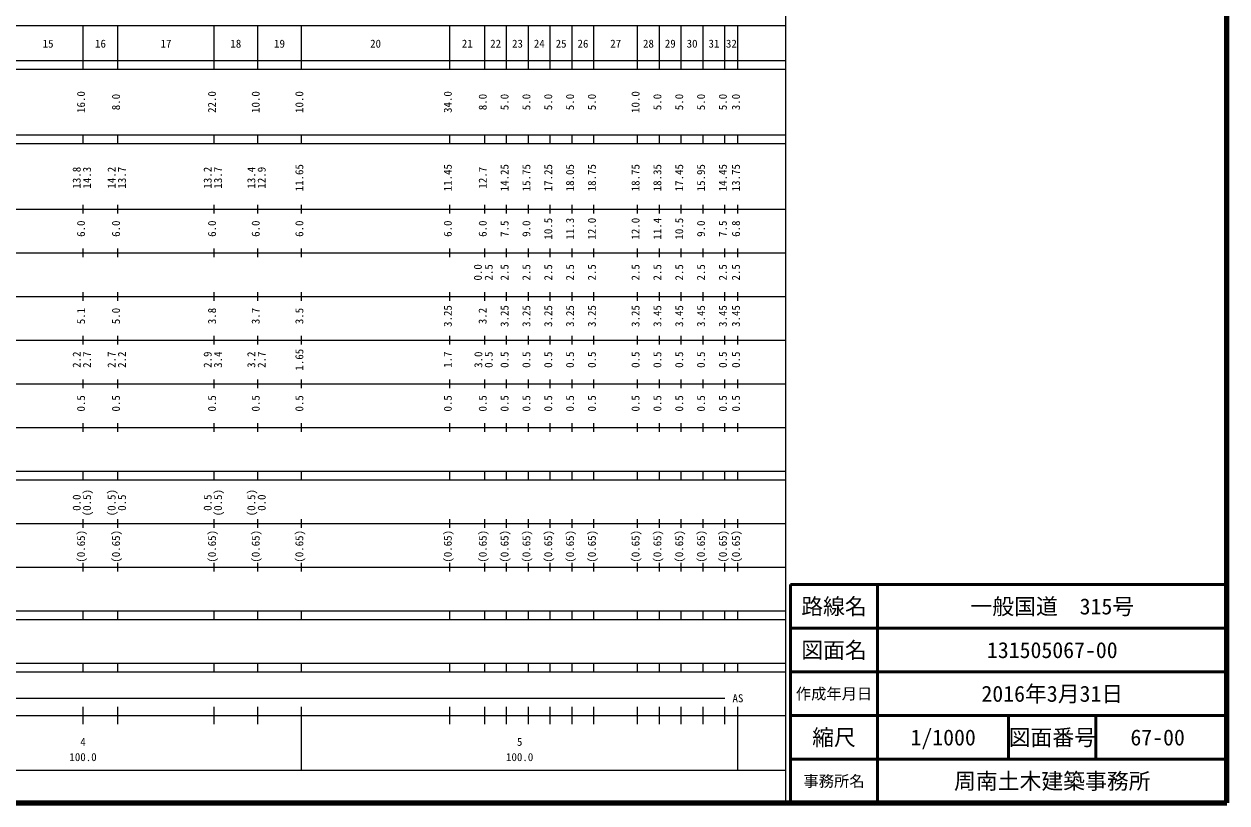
# Model space of a CAD drawing. Units: millimetres on the paper, enlarged 1000 times. Extents: x 40000 to 680000, y 20000 to 380000.
# Drawn here: x 404491 to 680000, y 20000 to 198357 of the extents above; entities that cross this region are included whole.
import ezdxf
from ezdxf.enums import TextEntityAlignment as Align

# ---------------------------------------------------------------- set-up
doc = ezdxf.new("R2010")
doc.units = ezdxf.units.MM
doc.header["$LTSCALE"] = 1000
for name, color, linetype, lineweight in [('M-TTL', 2, 'Continuous', 140), ('M-TTL-BAND', 7, 'Continuous', 25), ('M-TTL-FRAM', 2, 'Continuous', 50), ('M-TTL-LINE', 7, 'Continuous', 50)]:
    doc.layers.add(name, color=color, linetype=linetype, lineweight=lineweight)
doc.layers.add('M-TTL-TXT', color=7, linetype='Continuous')
doc.styles.add('ＭＳ ゴシック', font='')
doc.styles.get('ＭＳ ゴシック').set_extended_font_data('MS Gothic')

msp = doc.modelspace()

# ---------------------------------------------------------------- linework, layer by layer
at = {"layer": 'M-TTL'}
for p, q in [((680000, 20000), (680000, 380000)), ((40000, 20000), (680000, 20000))]:
    msp.add_line(p, q, dxfattribs=at)
at = {"layer": 'M-TTL-BAND'}
for p, q in [((579000, 20000), (579000, 370000)), ((68000, 198000), (579000, 198000)), ((418000, 188000), (418000, 198000)), ((426000, 188000), (426000, 198000)), ((448000, 188000), (448000, 198000)), ((458000, 188000), (458000, 198000)), ((468000, 188000), (468000, 198000)), ((502000, 188000), (502000, 198000)), ((510000, 188000), (510000, 198000)), ((515000, 188000), (515000, 198000)), ((520000, 188000), (520000, 198000)), ((525000, 188000), (525000, 198000)), ((530000, 188000), (530000, 198000)), ((535000, 188000), (535000, 198000)), ((545000, 188000), (545000, 198000)), ((550000, 188000), (550000, 198000)), ((555000, 188000), (555000, 198000)), ((560000, 188000), (560000, 198000)), ((565000, 188000), (565000, 198000)), ((568000, 188000), (568000, 198000)), ((40000, 190000), (579000, 190000)), ((40000, 188000), (579000, 188000)), ((40000, 173000), (579000, 173000)), ((40000, 171000), (579000, 171000)), ((418000, 171000), (418000, 173000)), ((426000, 171000), (426000, 173000)), ((448000, 171000), (448000, 173000)), ((458000, 171000), (458000, 173000)), ((468000, 171000), (468000, 173000)), ((502000, 171000), (502000, 173000)), ((510000, 171000), (510000, 173000)), ((515000, 171000), (515000, 173000)), ((520000, 171000), (520000, 173000)), ((525000, 171000), (525000, 173000)), ((530000, 171000), (530000, 173000)), ((535000, 171000), (535000, 173000)), ((545000, 171000), (545000, 173000)), ((550000, 171000), (550000, 173000)), ((555000, 171000), (555000, 173000)), ((560000, 171000), (560000, 173000)), ((565000, 171000), (565000, 173000)), ((568000, 171000), (568000, 173000)), ((40000, 156000), (579000, 156000)), ((418000, 155000), (418000, 157000)), ((426000, 155000), (426000, 157000)), ((448000, 155000), (448000, 157000)), ((458000, 155000), (458000, 157000)), ((468000, 155000), (468000, 157000)), ((502000, 155000), (502000, 157000)), ((510000, 155000), (510000, 157000)), ((515000, 155000), (515000, 157000)), ((520000, 155000), (520000, 157000)), ((525000, 155000), (525000, 157000)), ((530000, 155000), (530000, 157000)), ((535000, 155000), (535000, 157000)), ((545000, 155000), (545000, 157000)), ((550000, 155000), (550000, 157000)), ((555000, 155000), (555000, 157000)), ((560000, 155000), (560000, 157000)), ((565000, 155000), (565000, 157000)), ((568000, 155000), (568000, 157000)), ((418000, 145000), (418000, 147000)), ((426000, 145000), (426000, 147000)), ((448000, 145000), (448000, 147000)), ((458000, 145000), (458000, 147000)), ((468000, 145000), (468000, 147000)), ((502000, 145000), (502000, 147000)), ((510000, 145000), (510000, 147000)), ((515000, 145000), (515000, 147000)), ((520000, 145000), (520000, 147000)), ((525000, 145000), (525000, 147000)), ((530000, 145000), (530000, 147000)), ((535000, 145000), (535000, 147000)), ((545000, 145000), (545000, 147000)), ((550000, 145000), (550000, 147000)), ((555000, 145000), (555000, 147000)), ((560000, 145000), (560000, 147000)), ((565000, 145000), (565000, 147000)), ((568000, 145000), (568000, 147000)), ((46000, 146000), (579000, 146000)), ((52000, 136000), (579000, 136000)), ((418000, 135000), (418000, 137000)), ((426000, 135000), (426000, 137000)), ((448000, 135000), (448000, 137000)), ((458000, 135000), (458000, 137000)), ((468000, 135000), (468000, 137000)), ((502000, 135000), (502000, 137000)), ((510000, 135000), (510000, 137000)), ((515000, 135000), (515000, 137000)), ((520000, 135000), (520000, 137000)), ((525000, 135000), (525000, 137000)), ((530000, 135000), (530000, 137000)), ((535000, 135000), (535000, 137000)), ((545000, 135000), (545000, 137000)), ((550000, 135000), (550000, 137000)), ((555000, 135000), (555000, 137000)), ((560000, 135000), (560000, 137000)), ((565000, 135000), (565000, 137000)), ((568000, 135000), (568000, 137000)), ((418000, 125000), (418000, 127000)), ((426000, 125000), (426000, 127000)), ((448000, 125000), (448000, 127000)), ((458000, 125000), (458000, 127000)), ((468000, 125000), (468000, 127000)), ((502000, 125000), (502000, 127000)), ((510000, 125000), (510000, 127000)), ((515000, 125000), (515000, 127000)), ((520000, 125000), (520000, 127000)), ((525000, 125000), (525000, 127000)), ((530000, 125000), (530000, 127000)), ((535000, 125000), (535000, 127000)), ((545000, 125000), (545000, 127000)), ((550000, 125000), (550000, 127000)), ((555000, 125000), (555000, 127000)), ((560000, 125000), (560000, 127000)), ((565000, 125000), (565000, 127000)), ((568000, 125000), (568000, 127000)), ((46000, 126000), (579000, 126000)), ((52000, 116000), (579000, 116000)), ((418000, 115000), (418000, 117000)), ((426000, 115000), (426000, 117000)), ((448000, 115000), (448000, 117000)), ((458000, 115000), (458000, 117000)), ((468000, 115000), (468000, 117000)), ((502000, 115000), (502000, 117000)), ((510000, 115000), (510000, 117000)), ((515000, 115000), (515000, 117000)), ((520000, 115000), (520000, 117000)), ((525000, 115000), (525000, 117000)), ((530000, 115000), (530000, 117000)), ((535000, 115000), (535000, 117000)), ((545000, 115000), (545000, 117000)), ((550000, 115000), (550000, 117000)), ((555000, 115000), (555000, 117000)), ((560000, 115000), (560000, 117000)), ((565000, 115000), (565000, 117000)), ((568000, 115000), (568000, 117000)), ((46000, 106000), (579000, 106000)), ((418000, 105000), (418000, 107000)), ((426000, 105000), (426000, 107000)), ((448000, 105000), (448000, 107000)), ((458000, 105000), (458000, 107000)), ((468000, 105000), (468000, 107000)), ((502000, 105000), (502000, 107000)), ((510000, 105000), (510000, 107000)), ((515000, 105000), (515000, 107000)), ((520000, 105000), (520000, 107000)), ((525000, 105000), (525000, 107000)), ((530000, 105000), (530000, 107000)), ((535000, 105000), (535000, 107000)), ((545000, 105000), (545000, 107000)), ((550000, 105000), (550000, 107000)), ((555000, 105000), (555000, 107000)), ((560000, 105000), (560000, 107000)), ((565000, 105000), (565000, 107000)), ((568000, 105000), (568000, 107000)), ((40000, 96000), (579000, 96000)), ((40000, 94000), (579000, 94000)), ((418000, 94000), (418000, 96000)), ((426000, 94000), (426000, 96000)), ((448000, 94000), (448000, 96000)), ((458000, 94000), (458000, 96000)), ((468000, 94000), (468000, 96000)), ((502000, 94000), (502000, 96000)), ((510000, 94000), (510000, 96000)), ((515000, 94000), (515000, 96000)), ((520000, 94000), (520000, 96000)), ((525000, 94000), (525000, 96000)), ((530000, 94000), (530000, 96000)), ((535000, 94000), (535000, 96000)), ((545000, 94000), (545000, 96000)), ((550000, 94000), (550000, 96000)), ((555000, 94000), (555000, 96000)), ((560000, 94000), (560000, 96000)), ((565000, 94000), (565000, 96000)), ((568000, 94000), (568000, 96000)), ((49000, 84000), (579000, 84000)), ((418000, 83000), (418000, 85000)), ((426000, 83000), (426000, 85000)), ((448000, 83000), (448000, 85000)), ((458000, 83000), (458000, 85000)), ((468000, 83000), (468000, 85000)), ((502000, 83000), (502000, 85000)), ((510000, 83000), (510000, 85000)), ((515000, 83000), (515000, 85000)), ((520000, 83000), (520000, 85000)), ((525000, 83000), (525000, 85000)), ((530000, 83000), (530000, 85000)), ((535000, 83000), (535000, 85000)), ((545000, 83000), (545000, 85000)), ((550000, 83000), (550000, 85000)), ((555000, 83000), (555000, 85000)), ((560000, 83000), (560000, 85000)), ((565000, 83000), (565000, 85000)), ((568000, 83000), (568000, 85000)), ((418000, 73000), (418000, 75000)), ((426000, 73000), (426000, 75000)), ((448000, 73000), (448000, 75000)), ((458000, 73000), (458000, 75000)), ((468000, 73000), (468000, 75000)), ((502000, 73000), (502000, 75000)), ((510000, 73000), (510000, 75000)), ((515000, 73000), (515000, 75000)), ((520000, 73000), (520000, 75000)), ((525000, 73000), (525000, 75000)), ((530000, 73000), (530000, 75000)), ((535000, 73000), (535000, 75000)), ((545000, 73000), (545000, 75000)), ((550000, 73000), (550000, 75000)), ((555000, 73000), (555000, 75000)), ((560000, 73000), (560000, 75000)), ((565000, 73000), (565000, 75000)), ((568000, 73000), (568000, 75000)), ((40000, 74000), (579000, 74000)), ((40000, 64000), (579000, 64000)), ((418000, 62000), (418000, 64000)), ((426000, 62000), (426000, 64000)), ((448000, 62000), (448000, 64000)), ((458000, 62000), (458000, 64000)), ((468000, 62000), (468000, 64000)), ((502000, 62000), (502000, 64000)), ((510000, 62000), (510000, 64000)), ((515000, 62000), (515000, 64000)), ((520000, 62000), (520000, 64000)), ((525000, 62000), (525000, 64000)), ((530000, 62000), (530000, 64000)), ((535000, 62000), (535000, 64000)), ((545000, 62000), (545000, 64000)), ((550000, 62000), (550000, 64000)), ((555000, 62000), (555000, 64000)), ((560000, 62000), (560000, 64000)), ((565000, 62000), (565000, 64000)), ((568000, 62000), (568000, 64000)), ((40000, 62000), (579000, 62000)), ((40000, 52000), (579000, 52000)), ((40000, 50000), (579000, 50000)), ((418000, 50000), (418000, 52000)), ((426000, 50000), (426000, 52000)), ((448000, 50000), (448000, 52000)), ((458000, 50000), (458000, 52000)), ((468000, 50000), (468000, 52000)), ((502000, 50000), (502000, 52000)), ((510000, 50000), (510000, 52000)), ((515000, 50000), (515000, 52000)), ((520000, 50000), (520000, 52000)), ((525000, 50000), (525000, 52000)), ((530000, 50000), (530000, 52000)), ((535000, 50000), (535000, 52000)), ((545000, 50000), (545000, 52000)), ((550000, 50000), (550000, 52000)), ((555000, 50000), (555000, 52000)), ((560000, 50000), (560000, 52000)), ((565000, 50000), (565000, 52000)), ((568000, 50000), (568000, 52000)), ((71000, 44000), (565000, 44000)), ((418000, 38000), (418000, 42000)), ((426000, 38000), (426000, 42000)), ((448000, 38000), (448000, 42000)), ((458000, 38000), (458000, 42000)), ((468000, 27500), (468000, 42000)), ((502000, 38000), (502000, 42000)), ((510000, 38000), (510000, 42000)), ((515000, 38000), (515000, 42000)), ((520000, 38000), (520000, 42000)), ((525000, 38000), (525000, 42000)), ((530000, 38000), (530000, 42000)), ((535000, 38000), (535000, 42000)), ((545000, 38000), (545000, 42000)), ((550000, 38000), (550000, 42000)), ((555000, 38000), (555000, 42000)), ((560000, 38000), (560000, 42000)), ((565000, 38000), (565000, 42000)), ((568000, 27500), (568000, 42000)), ((40000, 40000), (579000, 40000)), ((68000, 27500), (579000, 27500))]:
    msp.add_line(p, q, dxfattribs=at)
at = {"layer": 'M-TTL-FRAM'}
for p, q in [((680000, 70000), (580000, 70000)), ((580000, 70000), (580000, 20000))]:
    msp.add_line(p, q, dxfattribs=at)
at = {"layer": 'M-TTL-LINE'}
for p, q in [((600000, 70000), (600000, 20000)), ((680000, 60000), (580000, 60000)), ((680000, 50000), (580000, 50000)), ((680000, 40000), (580000, 40000)), ((630000, 40000), (630000, 30000)), ((650000, 40000), (650000, 30000)), ((680000, 30000), (580000, 30000))]:
    msp.add_line(p, q, dxfattribs=at)

# ---------------------------------------------------------------- texts
at = {"layer": 'M-TTL-BAND', "style": 'ＭＳ ゴシック'}
for s, p in [('15', (410000, 192405)), ('16', (422000, 192405)), ('17', (437000, 192405)), ('18', (453000, 192405)), ('19', (463000, 192405)), ('20', (485000, 192405)), ('21', (506000, 192405)), ('22', (512500, 192405)), ('23', (517500, 192405)), ('24', (522500, 192405)), ('25', (527500, 192405)), ('26', (532500, 192405)), ('27', (540000, 192405)), ('28', (547500, 192405)), ('29', (552500, 192405)), ('30', (557500, 192405)), ('31', (562500, 192405)), ('32', (566500, 192405)), ('AS', (568000, 42500)), ('4', (418000, 32523)), ('5', (518000, 32523)), ('100.0', (418000, 29033)), ('100.0', (518000, 29033))]:
    msp.add_text(s, height=1833, dxfattribs=at).set_placement(p, align=Align.BOTTOM_CENTER)
for s, p in [('16.0', (419000, 180500)), ('8.0', (427000, 180500)), ('22.0', (449000, 180500)), ('10.0', (459000, 180500)), ('10.0', (469000, 180500)), ('34.0', (503000, 180500)), ('8.0', (511000, 180500)), ('5.0', (516000, 180500)), ('5.0', (521000, 180500)), ('5.0', (526000, 180500)), ('5.0', (531000, 180500)), ('5.0', (536000, 180500)), ('10.0', (546000, 180500)), ('5.0', (551000, 180500)), ('5.0', (556000, 180500)), ('5.0', (561000, 180500)), ('5.0', (566000, 180500)), ('3.0', (569000, 180500)), ('13.8', (418000, 163174)), ('14.3', (420370, 163174)), ('14.2', (426000, 163174)), ('13.7', (428370, 163174)), ('13.2', (448000, 163174)), ('13.7', (450370, 163174)), ('13.4', (458000, 163174)), ('12.9', (460370, 163174)), ('11.65', (469000, 163174)), ('11.45', (503000, 163174)), ('12.7', (511000, 163174)), ('14.25', (516000, 163174)), ('15.75', (521000, 163174)), ('17.25', (526000, 163174)), ('18.05', (531000, 163174)), ('18.75', (536000, 163174)), ('18.75', (546000, 163174)), ('18.35', (551000, 163174)), ('17.45', (556000, 163174)), ('15.95', (561000, 163174)), ('14.45', (566000, 163174)), ('13.75', (569000, 163174)), ('6.0', (419000, 151500)), ('6.0', (427000, 151500)), ('6.0', (449000, 151500)), ('6.0', (459000, 151500)), ('6.0', (469000, 151500)), ('6.0', (503000, 151500)), ('6.0', (511000, 151500)), ('7.5', (516000, 151500)), ('9.0', (521000, 151500)), ('10.5', (526000, 151500)), ('11.3', (531000, 151500)), ('12.0', (536000, 151500)), ('12.0', (546000, 151500)), ('11.4', (551000, 151500)), ('10.5', (556000, 151500)), ('9.0', (561000, 151500)), ('7.5', (566000, 151500)), ('6.8', (569000, 151500)), ('0.0', (509892, 141500)), ('2.5', (512370, 141500)), ('2.5', (516000, 141500)), ('2.5', (521000, 141500)), ('2.5', (526000, 141500)), ('2.5', (531000, 141500)), ('2.5', (536000, 141500)), ('2.5', (546000, 141500)), ('2.5', (551000, 141500)), ('2.5', (556000, 141500)), ('2.5', (561000, 141500)), ('2.5', (566000, 141500)), ('2.5', (569000, 141500)), ('5.1', (419000, 131500)), ('5.0', (427000, 131500)), ('3.8', (449000, 131500)), ('3.7', (459000, 131500)), ('3.5', (469000, 131500)), ('3.25', (503000, 131500)), ('3.2', (510972, 131500)), ('3.25', (516000, 131500)), ('3.25', (521000, 131500)), ('3.25', (526000, 131500)), ('3.25', (531000, 131500)), ('3.25', (536000, 131500)), ('3.25', (546000, 131500)), ('3.45', (551000, 131500)), ('3.45', (556000, 131500)), ('3.45', (561000, 131500)), ('3.45', (566000, 131500)), ('3.45', (569000, 131500)), ('2.2', (418000, 121500)), ('2.7', (420370, 121500)), ('2.7', (426000, 121500)), ('2.2', (428370, 121500)), ('2.9', (448000, 121500)), ('3.4', (450370, 121500)), ('3.2', (458000, 121500)), ('2.7', (460370, 121500)), ('1.65', (469000, 121500)), ('1.7', (503000, 121500)), ('3.0', (510000, 121500)), ('0.5', (512370, 121500)), ('0.5', (516000, 121500)), ('0.5', (521000, 121500)), ('0.5', (526000, 121500)), ('0.5', (531000, 121500)), ('0.5', (536000, 121500)), ('0.5', (546000, 121500)), ('0.5', (551000, 121500)), ('0.5', (556000, 121500)), ('0.5', (561000, 121500)), ('0.5', (566000, 121500)), ('0.5', (569000, 121500)), ('0.5', (419000, 111500)), ('0.5', (427000, 111500)), ('0.5', (449000, 111500)), ('0.5', (459000, 111500)), ('0.5', (469000, 111500)), ('0.5', (503000, 111500)), ('0.5', (511000, 111500)), ('0.5', (516000, 111500)), ('0.5', (521000, 111500)), ('0.5', (526000, 111500)), ('0.5', (531000, 111500)), ('0.5', (536000, 111500)), ('0.5', (546000, 111500)), ('0.5', (551000, 111500)), ('0.5', (556000, 111500)), ('0.5', (561000, 111500)), ('0.5', (566000, 111500)), ('0.5', (569000, 111500)), ('(0.5)', (420370, 88764)), ('(0.5)', (426000, 88764)), ('(0.5)', (450370, 88764)), ('(0.5)', (458000, 88764)), ('0.0', (418000, 88764)), ('0.5', (428370, 88764)), ('0.5', (448000, 88764)), ('0.0', (460370, 88764)), ('(0.65)', (419000, 78764)), ('(0.65)', (427000, 78764)), ('(0.65)', (449000, 78764)), ('(0.65)', (459000, 78764)), ('(0.65)', (469000, 78764)), ('(0.65)', (503000, 78764)), ('(0.65)', (511000, 78764)), ('(0.65)', (516000, 78764)), ('(0.65)', (521000, 78764)), ('(0.65)', (526000, 78764)), ('(0.65)', (531000, 78764)), ('(0.65)', (536000, 78764)), ('(0.65)', (546000, 78764)), ('(0.65)', (551000, 78764)), ('(0.65)', (556000, 78764)), ('(0.65)', (561000, 78764)), ('(0.65)', (566000, 78764)), ('(0.65)', (569000, 78764))]:
    msp.add_text(s, height=1833, rotation=90, dxfattribs=at).set_placement(p, align=Align.BOTTOM_CENTER)
at = {"layer": 'M-TTL-TXT', "style": 'ＭＳ ゴシック'}
for s, height, p in [('路線名', 3666, (590000, 65000)), ('路線名', 3666, (590000, 65000)), ('一般国道\u3000315号', 3666, (640000, 65000)), ('図面名', 3666, (590000, 55000)), ('図面名', 3666, (590000, 55000)), ('131505067-00', 3666, (640000, 55000)), ('2016年3月31日', 3666, (640000, 45000)), ('作成年月日', 2566, (590000, 45000)), ('作成年月日', 2566, (590000, 45000)), ('縮尺', 3666, (590000, 35000)), ('縮尺', 3666, (590000, 35000)), ('1/1000', 3666, (615000, 35000)), ('図面番号', 3666, (640000, 35000)), ('図面番号', 3666, (640000, 35000)), ('67-00', 3666, (664125, 35000)), ('事務所名', 2566, (590000, 25000)), ('事務所名', 2566, (590000, 25000)), ('周南土木建築事務所', 3666, (640000, 25000))]:
    msp.add_text(s, height=height, dxfattribs=at).set_placement(p, align=Align.MIDDLE_CENTER)

doc.saveas('drawing.dxf')
